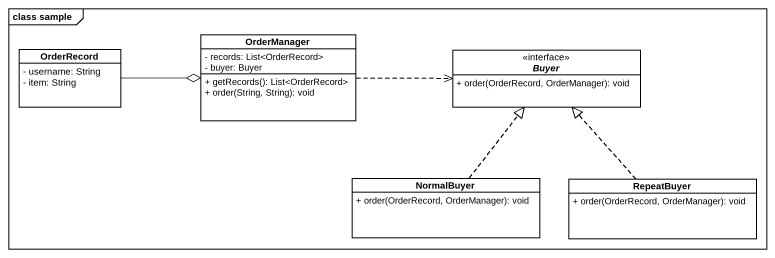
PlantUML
@startuml
mainframe class sample
hide circle
hide empty members
skinparam classAttributeIconSize 0
class OrderManager {
  - records: List<OrderRecord>
  - buyer: Buyer
  + getRecords(): List<OrderRecord>
  + order(String, String): void
}
class OrderRecord {
  - username: String
  - item: String
}
interface Buyer <<interface>> {
  + order(OrderRecord, OrderManager): void
}
class NormalBuyer {
  + order(OrderRecord, OrderManager): void
}
class RepeatBuyer {
  + order(OrderRecord, OrderManager): void
}
OrderManager .right.> Buyer
OrderRecord -right-o OrderManager
NormalBuyer .up.|> Buyer
RepeatBuyer .up.|> Buyer
@enduml
